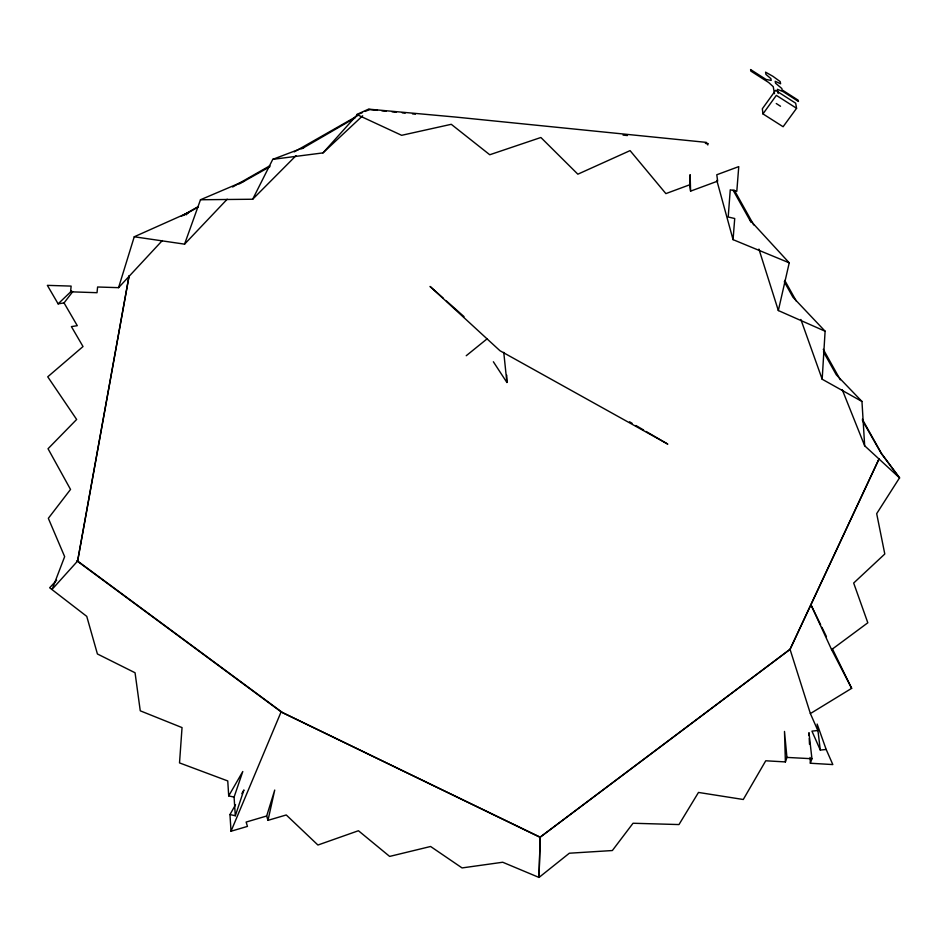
<?xml version="1.0" encoding="UTF-8"?>
<svg xmlns="http://www.w3.org/2000/svg" width="947" height="947" viewBox="0 0 947 947"><rect width="100%" height="100%" fill="white"/><g stroke="black" fill="none" stroke-linecap="round" stroke-linejoin="round"><path stroke-width="1.42" d="M690.6 191.128L689.688 184.795L690.114 174.674L690.6 191.128L717.66 181.126L716.784 174.757L738.755 166.613L736.813 191.306L730.255 189.791L728.207 217.017L734.718 218.508L733.061 239.638L789.23 262.828L778.339 310.545L825.109 331.213L822.174 379.226L861.959 401.457L864.67 445.777L899.65 477.986L881.29 453.483L862.409 420.468M267.977 820.351L274.725 790.058L266.675 815.994L267.977 820.351L286.254 814.965L317.92 845.032L358.44 830.732L389.643 856.419L430.601 846.488L462.065 867.926L502.715 862.244L539.009 877.443L569.336 853.223L612.354 850.536L633.034 823.251L678.975 824.565L698.484 792.438L743.277 799.493L765.744 760.784L785.394 761.921L786.933 757.411L784.495 731.439L785.394 761.921M72.694 291.676L64.053 302.922L58.134 303.857L47.35 285.355L71.12 286.101L70.599 291.806L97.02 292.706L97.6 287L118.564 287.663L134.249 236.774L188.169 212.696L186.18 214.839M266.675 815.994L246.137 822.067L247.451 826.4L231.021 831.229L229.967 814.55L235.318 815.758L243.935 789.952L241.84 793.645M234.087 797.102L242.787 771.521L228.712 795.894L234.087 797.102L235.318 815.758M826.175 749.456L820.303 750.071L817.154 724.064L826.175 749.456L832.827 764.572L810.36 763.246L811.934 758.736L808.975 732.706L809.105 735.618M134.249 236.774L184.57 244.148L200.48 199.758L244.456 181.019M231.021 831.229L281.117 711.86L76.719 560.719M64.053 302.922L77.287 325.685L71.404 326.608L83.016 346.543L47.741 376.811L76.648 419.462L48.037 448.736L70.528 489.433L48.333 518.329L64.656 556.635L52.192 589.223L77.618 561.038L129.052 276.015L77.618 561.038L282.952 712.902L540.181 837.16L790.047 649.334L879.076 458.822L790.047 649.334L540.181 837.16L539.009 877.443L540.216 837.397L281.117 711.86M200.48 199.758L252.683 199.237L272.772 159.345L304.259 147.377L355.113 117.878M229.967 814.55L235.554 804.713M762.962 113.9L776.339 95.351L796.569 108.301L783.11 126.732L762.962 113.9L762.335 108.775L775.605 90.356L795.669 103.199L796.569 108.301M272.772 159.345L322.986 152.893L357.197 114.788L362.488 112.551M56.631 580.251L49.658 587.779L86.757 616.379L97.411 653.963L135.054 672.761L140.263 710.818L182.037 727.592L179.516 762.903L227.754 780.944L228.712 795.894M118.564 287.663L162.316 240.55M184.57 244.148L227.209 199.213M252.683 199.237L296.009 155.675M58.134 303.857L71.652 290.907M322.986 152.893L362.665 115.783M466.232 355.729L487.03 338.896M820.303 750.071L811.946 731.131L817.841 730.516L810.383 713.576L851.649 688.339L831.596 649.63L867.819 622.783L853.673 583.044L884.794 554.007L876.685 513.653L899.52 477.856L881.539 453.577L862.338 419.237M181.291 216.247L197.982 206.742M232.631 186.997L269.848 165.784M294.233 151.887L357.126 116.055M183.114 215.549L198.408 206.943M239.342 183.907L269.907 166.708M301.714 148.809L304.259 147.377M365.128 111.438L369.105 109.757M689.688 184.795L665.883 193.614L630.075 150.62L577.848 174.189L540.879 137.493L489.765 154.752L451.269 124.306L401.646 135.314L356.759 114.492L368.572 109.142L455.673 117.073L706.391 142.381L707.835 144.962M786.933 757.411L811.934 758.736M368.679 109.473L377.439 110.349M381.819 110.799L386.198 111.237M392.046 111.829L396.426 112.267M402.274 112.859L405.186 113.155M412.49 113.889L415.413 114.185M623.067 135.101L627.459 135.539M705.385 143.388L708.332 143.684M629.554 421.794L632.099 423.285M635.922 425.511L643.581 429.985M646.126 431.477L667.801 444.131L499.969 350.733L430.056 286.456L443.208 298.127M776.256 103.519L780.517 106.242M446.487 301.039L464.018 316.606M861.959 401.457L836.26 374.74L823.476 351.87M825.109 331.213L792.935 297.216L784.27 281.721M749.633 219.763L789.23 262.828M493.363 361.766L506.905 382.481L506.728 375.19M734.268 190.098L753.729 224.913M784.755 280.419L796.273 301.028M823.263 349.313L840.309 379.806M733.061 190.098L751.078 222.344M820.635 624.689L810.94 604.802L831.596 649.63M821.925 627.34L826.447 636.621M832.259 648.565L851.649 688.339M842.274 389.773L864.67 445.777M800.866 319.459L822.174 379.226M758.914 249.097L778.339 310.545M790.047 649.334L810.383 713.576M716.832 180.439L733.061 239.638M778.162 93.528L777.369 89.29L783.276 91.729L798.451 101.459L798.179 100.204L782.092 89.894L781.808 88.485L775.546 83.194L775.191 81.288L780.612 83.798L780.186 81.596L772.87 76.281L765.578 72.161L765.957 74.411L770.882 78.613L771.201 80.412L766.087 79.477L750.592 69.557L750.805 71.061L768.668 82.507L773.237 86.674L774.492 93.694M503.757 352.355L506.905 382.481M809.235 738.518L809.507 744.342M810.099 757.434L810.36 763.246"/></g></svg>
